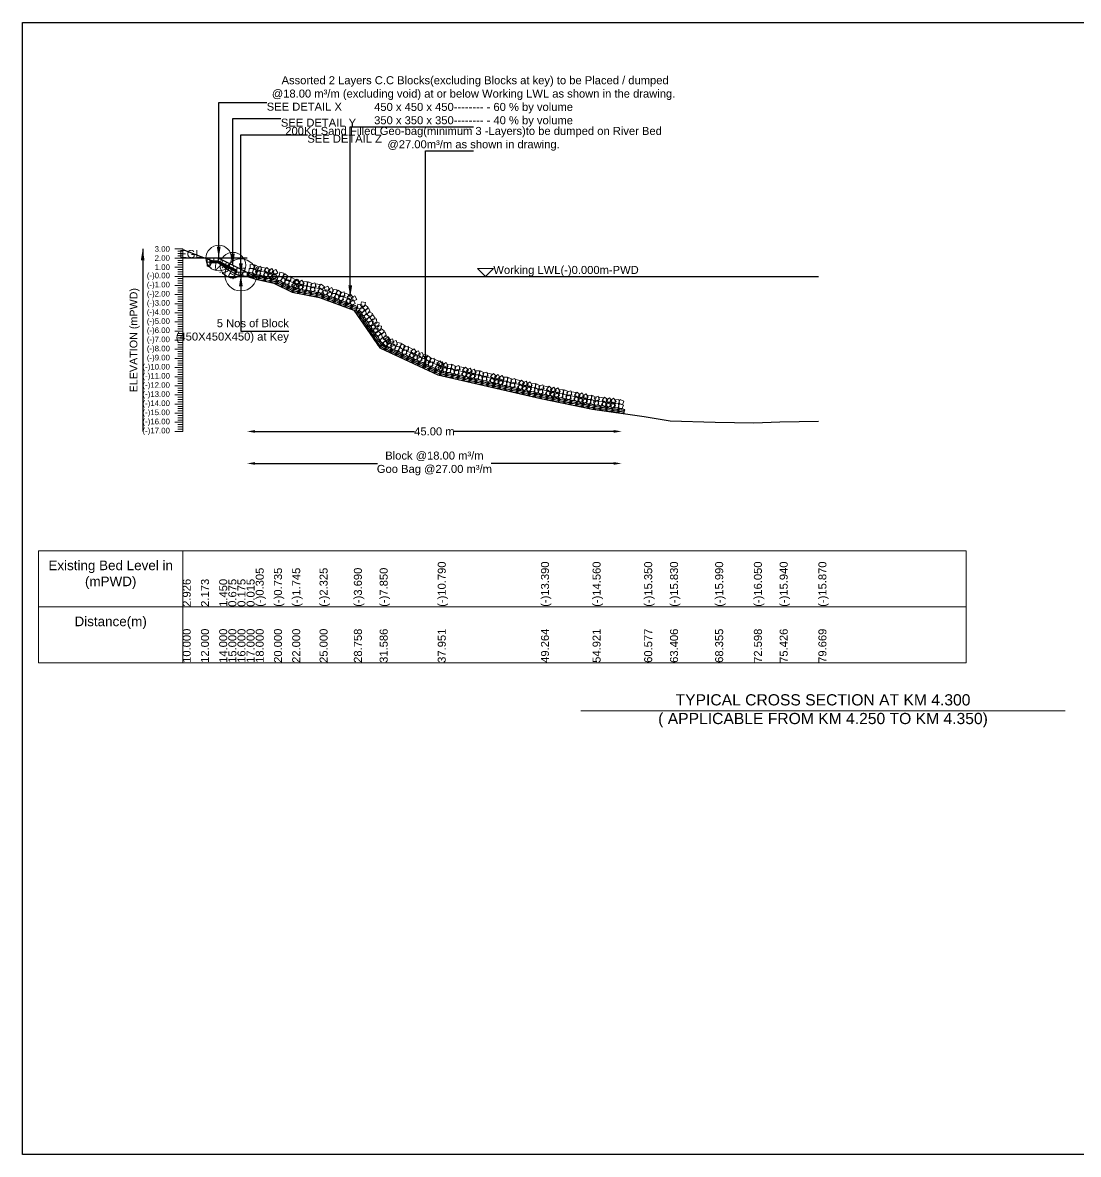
# Model space of a CAD drawing. Header units: inches. Extents: x 89000 to 1304432, y -10828 to 220529.
# Drawn here: x 836460 to 843055, y 172130 to 179201 of the extents above; entities that cross this region are included whole.
import ezdxf

# ---------------------------------------------------------------- set-up
doc = ezdxf.new("R2010")
doc.units = ezdxf.units.IN
doc.header["$LTSCALE"] = 7
doc.header["$MEASUREMENT"] = 0
for name, color, linetype, lineweight in [('Cross section Data Border', 7, 'Continuous', 9), ('Cross Section Labels', 7, 'Continuous', 9), ('Existing_Bed_Level for Xsection', 7, 'Continuous', 25), ('Long Section Labels', 7, 'Continuous', 9)]:
    doc.layers.add(name, color=color, linetype=linetype, lineweight=lineweight)
doc.styles.get("Standard").update_dxf_attribs({"font": 'arial.ttf'})
doc.dimstyles.new('Appron Lebeling Style', dxfattribs={"dimtxt": 50, "dimasz": 50, "dimexe": 0.18, "dimexo": 0.0625, "dimgap": 0.09, "dimtad": 0, "dimtih": 1, "dimtoh": 1, "dimdec": 4, "dimzin": 0, "dimdsep": 46, "dimtxsty": 'Standard', "dimcen": 0.09, "dimse1": 1, "dimse2": 1, "dimadec": 0, "dimazin": 0, "dimtfac": 1, "dimtdec": 4, "dimtofl": 0, "dimtmove": 0, "dimatfit": 3, "dimfxl": 1, "dimtolj": 1, "dimtzin": 0, "dimarcsym": 0})
doc.dimstyles.get("Standard").update_dxf_attribs({"dimtxt": 0.18, "dimasz": 0.18, "dimexe": 0.18, "dimexo": 0.0625, "dimgap": 0.09, "dimtad": 0, "dimtih": 1, "dimtoh": 1, "dimdec": 4, "dimzin": 0, "dimdsep": 46, "dimtxsty": 'Standard', "dimcen": 0.09, "dimadec": 0, "dimazin": 0, "dimtfac": 1, "dimtdec": 4, "dimtofl": 0, "dimtmove": 0, "dimatfit": 3, "dimfxl": 1, "dimtolj": 1, "dimtzin": 0, "dimarcsym": 0})

# ---------------------------------------------------------------- blocks, each defined once
blk = doc.blocks.new('*D84')
at = {"layer": 'Cross Section Labels', "color": 0, "lineweight": -2, "transparency": 16777216}
for p, q in [((837911.3, 176646.5), (838908.4, 176646.5)), ((840152.7, 176646.5), (839155.6, 176646.5))]:
    blk.add_line(p, q, dxfattribs=at)
at = {"layer": 'Cross Section Labels', "color": 0, "transparency": 16777216}
for points in [[(837911.3, 176654.8), (837911.3, 176638.1), (837861.3, 176646.5)], [(840152.7, 176654.8), (840152.7, 176638.1), (840202.7, 176646.5)]]:
    blk.add_solid(points, dxfattribs=at)
at = {"layer": 'Defpoints', "color": 0, "transparency": 16777216}
for p in [(837861.3, 177615.5), (840202.7, 176760.1), (840202.7, 176646.5)]:
    blk.add_point(p, dxfattribs=at)
at = {"layer": 'Cross Section Labels', "color": 0, "transparency": 16777216, "insert": (839032, 176646.5), "char_height": 50, "attachment_point": 5}
blk.add_mtext('\\A1;45.00 m', dxfattribs=at)
blk = doc.blocks.new('*D85')
at = {"layer": 'Cross Section Labels', "color": 0, "lineweight": -2, "transparency": 16777216}
for p, q in [((837911.3, 176446.5), (838676.4, 176446.5)), ((840152.7, 176446.5), (839387.6, 176446.5))]:
    blk.add_line(p, q, dxfattribs=at)
at = {"layer": 'Cross Section Labels', "color": 0, "transparency": 16777216}
for points in [[(837911.3, 176454.8), (837911.3, 176438.1), (837861.3, 176446.5)], [(840152.7, 176454.8), (840152.7, 176438.1), (840202.7, 176446.5)]]:
    blk.add_solid(points, dxfattribs=at)
at = {"layer": 'Defpoints', "color": 0, "transparency": 16777216}
for p in [(837861.3, 177615.5), (840202.7, 176760.1), (840202.7, 176446.5)]:
    blk.add_point(p, dxfattribs=at)
at = {"layer": 'Cross Section Labels', "color": 0, "transparency": 16777216, "insert": (839032, 176446.5), "char_height": 50, "attachment_point": 5}
blk.add_mtext('\\A1;Block @18.00 m³/m ^JGoo Bag @27.00 m³/m ', dxfattribs=at)

msp = doc.modelspace()

# ---------------------------------------------------------------- linework, layer by layer
msp.add_lwpolyline([(836459.68143, 179200.63194), (846459.68143, 179200.63194), (846459.68143, 172129.63194), (836459.68143, 172129.63194)], close=True)
at = {"layer": 'Cross section Data Border'}
msp.add_lwpolyline([(836559.68143, 175900.63194), (842354.30711, 175900.63194), (842354.30711, 175200.63194), (836559.68143, 175200.63194)], close=True, dxfattribs=at)
for points in [[(837459.68143, 175900.63194), (837459.68143, 175200.63194)], [(836559.68143, 175550.63194), (842354.30711, 175550.63194)]]:
    msp.add_lwpolyline(points, dxfattribs=at)
at = {"layer": 'Cross Section Labels'}
msp.add_lwpolyline([(839350.34225, 177615.48194), (839400.34225, 177665.48194), (839300.34225, 177665.48194)], close=True, dxfattribs=at)
msp.add_lwpolyline([(839947.68143, 174900.63194), (841459.68143, 174900.63194), (842971.68143, 174900.63194)], dxfattribs=at)
for centre, radius in [((837684.64225, 177729.48194), 80), ((837772.99225, 177685.30694), 80), ((837822.86725, 177624.03194), 100)]:
    msp.add_circle(centre, radius, dxfattribs=at)
at = {"layer": 'Existing_Bed_Level for Xsection'}
for points in [[(837459.68143, 177782.26394), (837573.6723, 177739.34294), (837687.66317, 177698.13194), (837744.67877, 177653.95694), (837801.69437, 177625.45694), (837858.66964, 177616.33694), (837915.68524, 177598.09694), (838029.67611, 177573.58694), (838143.66698, 177516.01694), (838314.67345, 177482.95694), (838528.89622, 177405.15194), (838690.1074, 177168.03194), (839052.87172, 177000.45194), (839697.72745, 176852.25194), (840020.15927, 176785.56194), (840342.59276, 176740.53194), (840503.80998, 176713.17194), (840785.92177, 176704.05194), (841027.74978, 176700.63194), (841188.9686, 176706.90194), (841430.79704, 176710.89194)], [(837861.34225, 177729.48194), (837459.68143, 177729.48194)], [(837912.64225, 177615.48194), (837688.25284, 177727.67664), (837684.64225, 177729.48194), (837680.60548, 177729.48194), (837629.30548, 177729.48194)], [(837629.30548, 177712.38194), (837680.60548, 177712.38194), (837797.21725, 177654.07606)], [(837629.30548, 177706.68194), (837679.2599, 177706.68194), (837797.21725, 177647.70326)], [(837629.30548, 177700.98194), (837677.91431, 177700.98194), (837797.21725, 177641.33047)], [(837459.68143, 177615.48194), (841430.79704, 177615.48194)]]:
    msp.add_lwpolyline(points, dxfattribs=at)
at = {"layer": 'Long Section Labels'}
for points in [[(837459.68143, 177786.48194), (837409.68143, 177786.48194)], [(837459.68143, 177772.23194), (837429.68143, 177772.23194)], [(837459.68143, 176646.48194), (837459.68143, 176703.48194), (837459.68143, 176760.48194), (837459.68143, 176817.48194), (837459.68143, 176874.48194), (837459.68143, 176931.48194), (837459.68143, 176988.48194), (837459.68143, 177045.48194), (837459.68143, 177102.48194), (837459.68143, 177159.48194), (837459.68143, 177216.48194), (837459.68143, 177273.48194), (837459.68143, 177330.48194), (837459.68143, 177387.48194), (837459.68143, 177444.48194), (837459.68143, 177501.48194), (837459.68143, 177558.48194), (837459.68143, 177615.48194), (837459.68143, 177672.48194), (837459.68143, 177729.48194), (837459.68143, 177786.48194)], [(837459.68143, 177729.48194), (837409.68143, 177729.48194)], [(837459.68143, 177757.98194), (837429.68143, 177757.98194)], [(837459.68143, 177743.73194), (837429.68143, 177743.73194)], [(837459.68143, 177715.23194), (837429.68143, 177715.23194)], [(837459.68143, 177700.98194), (837429.68143, 177700.98194)], [(837459.68143, 177672.48194), (837409.68143, 177672.48194)], [(837459.68143, 177686.73194), (837429.68143, 177686.73194)], [(837459.68143, 177658.23194), (837429.68143, 177658.23194)], [(837459.68143, 177643.98194), (837429.68143, 177643.98194)], [(837459.68143, 177629.73194), (837429.68143, 177629.73194)], [(837459.68143, 177615.48194), (837409.68143, 177615.48194)], [(837459.68143, 177558.48194), (837409.68143, 177558.48194)], [(837459.68143, 177601.23194), (837429.68143, 177601.23194)], [(837459.68143, 177586.98194), (837429.68143, 177586.98194)], [(837459.68143, 177572.73194), (837429.68143, 177572.73194)], [(837459.68143, 177501.48194), (837409.68143, 177501.48194)], [(837459.68143, 177544.23194), (837429.68143, 177544.23194)], [(837459.68143, 177529.98194), (837429.68143, 177529.98194)], [(837459.68143, 177515.73194), (837429.68143, 177515.73194)], [(837459.68143, 177487.23194), (837429.68143, 177487.23194)], [(837459.68143, 177444.48194), (837409.68143, 177444.48194)], [(837459.68143, 177472.98194), (837429.68143, 177472.98194)], [(837459.68143, 177458.73194), (837429.68143, 177458.73194)], [(837459.68143, 177430.23194), (837429.68143, 177430.23194)], [(837459.68143, 177415.98194), (837429.68143, 177415.98194)], [(837459.68143, 177387.48194), (837409.68143, 177387.48194)], [(837459.68143, 177401.73194), (837429.68143, 177401.73194)], [(837459.68143, 177373.23194), (837429.68143, 177373.23194)], [(837459.68143, 177358.98194), (837429.68143, 177358.98194)], [(837459.68143, 177344.73194), (837429.68143, 177344.73194)], [(837459.68143, 177330.48194), (837409.68143, 177330.48194)], [(837459.68143, 177273.48194), (837409.68143, 177273.48194)], [(837459.68143, 177316.23194), (837429.68143, 177316.23194)], [(837459.68143, 177301.98194), (837429.68143, 177301.98194)], [(837459.68143, 177287.73194), (837429.68143, 177287.73194)], [(837459.68143, 177216.48194), (837409.68143, 177216.48194)], [(837459.68143, 177259.23194), (837429.68143, 177259.23194)], [(837459.68143, 177244.98194), (837429.68143, 177244.98194)], [(837459.68143, 177230.73194), (837429.68143, 177230.73194)], [(837459.68143, 177202.23194), (837429.68143, 177202.23194)], [(837459.68143, 177159.48194), (837409.68143, 177159.48194)], [(837459.68143, 177187.98194), (837429.68143, 177187.98194)], [(837459.68143, 177173.73194), (837429.68143, 177173.73194)], [(837459.68143, 177145.23194), (837429.68143, 177145.23194)], [(837459.68143, 177130.98194), (837429.68143, 177130.98194)], [(837459.68143, 177102.48194), (837409.68143, 177102.48194)], [(837459.68143, 177116.73194), (837429.68143, 177116.73194)], [(837459.68143, 177088.23194), (837429.68143, 177088.23194)], [(837459.68143, 177073.98194), (837429.68143, 177073.98194)], [(837459.68143, 177059.73194), (837429.68143, 177059.73194)], [(837459.68143, 177045.48194), (837409.68143, 177045.48194)], [(837459.68143, 176988.48194), (837409.68143, 176988.48194)], [(837459.68143, 177031.23194), (837429.68143, 177031.23194)], [(837459.68143, 177016.98194), (837429.68143, 177016.98194)], [(837459.68143, 177002.73194), (837429.68143, 177002.73194)], [(837459.68143, 176931.48194), (837409.68143, 176931.48194)], [(837459.68143, 176974.23194), (837429.68143, 176974.23194)], [(837459.68143, 176959.98194), (837429.68143, 176959.98194)], [(837459.68143, 176945.73194), (837429.68143, 176945.73194)], [(837459.68143, 176917.23194), (837429.68143, 176917.23194)], [(837459.68143, 176874.48194), (837409.68143, 176874.48194)], [(837459.68143, 176902.98194), (837429.68143, 176902.98194)], [(837459.68143, 176888.73194), (837429.68143, 176888.73194)], [(837459.68143, 176860.23194), (837429.68143, 176860.23194)], [(837459.68143, 176845.98194), (837429.68143, 176845.98194)], [(837459.68143, 176817.48194), (837409.68143, 176817.48194)], [(837459.68143, 176831.73194), (837429.68143, 176831.73194)], [(837459.68143, 176803.23194), (837429.68143, 176803.23194)], [(837459.68143, 176788.98194), (837429.68143, 176788.98194)], [(837459.68143, 176760.48194), (837409.68143, 176760.48194)], [(837459.68143, 176774.73194), (837429.68143, 176774.73194)], [(837459.68143, 176746.23194), (837429.68143, 176746.23194)], [(837459.68143, 176731.98194), (837429.68143, 176731.98194)], [(837459.68143, 176717.73194), (837429.68143, 176717.73194)], [(837459.68143, 176703.48194), (837409.68143, 176703.48194)], [(837459.68143, 176646.48194), (837409.68143, 176646.48194)], [(837459.68143, 176689.23194), (837429.68143, 176689.23194)], [(837459.68143, 176674.98194), (837429.68143, 176674.98194)], [(837459.68143, 176660.73194), (837429.68143, 176660.73194)]]:
    msp.add_lwpolyline(points, dxfattribs=at)
for points in [[(837629.30548, 177729.48194), (837612.20548, 177729.48194), (837612.20548, 177703.83194), (837629.30548, 177703.83194)], [(837629.30548, 177703.83194), (837612.20548, 177703.83194), (837612.20548, 177678.18194), (837629.30548, 177678.18194)], [(837654.95548, 177729.48194), (837629.30548, 177729.48194), (837629.30548, 177712.38194), (837654.95548, 177712.38194)], [(837680.60548, 177729.48194), (837654.95548, 177729.48194), (837654.95548, 177712.38194), (837680.60548, 177712.38194)], [(837711.19489, 177716.20561), (837688.25284, 177727.67664), (837680.60548, 177712.38194), (837703.54754, 177700.91091)], [(837734.13695, 177704.73459), (837711.19489, 177716.20561), (837703.54754, 177700.91091), (837726.4896, 177689.43988)], [(837757.07901, 177693.26356), (837734.13695, 177704.73459), (837726.4896, 177689.43988), (837749.43166, 177677.96885)], [(837780.02107, 177681.79253), (837757.07901, 177693.26356), (837749.43166, 177677.96885), (837772.37371, 177666.49782)], [(837802.96312, 177670.3215), (837780.02107, 177681.79253), (837772.37371, 177666.49782), (837795.31577, 177655.02679)], [(837810.04225, 177641.13194), (837784.39225, 177641.13194), (837784.39225, 177615.48194), (837810.04225, 177615.48194)], [(837822.86725, 177666.78194), (837797.21725, 177666.78194), (837797.21725, 177641.13194), (837822.86725, 177641.13194)], [(837835.69225, 177641.13194), (837810.04225, 177641.13194), (837810.04225, 177615.48194), (837835.69225, 177615.48194)], [(837848.51725, 177666.78194), (837822.86725, 177666.78194), (837822.86725, 177641.13194), (837848.51725, 177641.13194)], [(837861.34225, 177641.13194), (837835.69225, 177641.13194), (837835.69225, 177615.48194), (837861.34225, 177615.48194)], [(837899.74381, 177663.6769), (837874.12289, 177664.89798), (837872.90181, 177639.27706), (837898.52272, 177638.05598)], [(837907.55936, 177688.1072), (837881.93844, 177689.32828), (837880.71736, 177663.70736), (837906.33828, 177662.48628)], [(837928.47754, 177647.50925), (837906.90528, 177661.38586), (837893.02867, 177639.8136), (837914.60093, 177625.93699)], [(837936.29309, 177671.93955), (837914.72083, 177685.81616), (837900.84423, 177664.2439), (837922.41649, 177650.36729)], [(837939.68487, 177653.70592), (837915.26698, 177645.85167), (837923.12122, 177621.43378), (837947.53912, 177629.28802)], [(837945.07683, 177678.78278), (837920.65894, 177670.92854), (837928.51318, 177646.51065), (837952.93107, 177654.36489)], [(837971.71433, 177642.02035), (837946.63746, 177647.4123), (837941.2455, 177622.33544), (837966.32237, 177616.94348)], [(837977.10629, 177667.09721), (837952.02942, 177672.48917), (837946.63746, 177647.4123), (837971.71433, 177642.02035)], [(837999.67085, 177627.70339), (837980.63933, 177644.9), (837963.44271, 177625.86848), (837982.47424, 177608.67186)], [(838005.06281, 177652.78026), (837986.03129, 177669.97687), (837968.83467, 177650.94534), (837987.8662, 177633.74873)], [(838010.4534, 177639.12448), (837988.90315, 177625.21372), (838002.8139, 177603.66347), (838024.36416, 177617.57422)], [(838015.84536, 177664.20135), (837994.29511, 177650.29059), (838008.20586, 177628.74034), (838029.75611, 177642.65109)], [(838049.44406, 177612.19639), (838035.51615, 177633.73556), (838013.97698, 177619.80765), (838027.90489, 177598.26848)], [(838054.83602, 177637.27325), (838040.90811, 177658.81242), (838019.36894, 177644.88451), (838033.29685, 177623.34534)], [(838092.01223, 177635.37409), (838066.90283, 177640.61246), (838061.66446, 177615.50306), (838086.77386, 177610.26469)], [(838117.84319, 177614.88552), (838098.72385, 177631.98445), (838081.62492, 177612.86512), (838100.74425, 177595.76618)], [(838080.44897, 177612.47838), (838055.33957, 177617.71675), (838050.1012, 177592.60735), (838075.2106, 177587.36898)], [(838106.27993, 177591.98981), (838087.16059, 177609.08874), (838070.06166, 177589.96941), (838089.18099, 177572.87047)], [(838123.16265, 177592.93095), (838097.5519, 177591.5125), (838098.97035, 177565.90175), (838124.5811, 177567.3202)], [(838134.72591, 177615.82666), (838109.11516, 177614.40821), (838110.53361, 177588.79746), (838136.14436, 177590.21591)], [(838151.1917, 177573.51931), (838128.29599, 177585.08257), (838116.73273, 177562.18686), (838139.62844, 177550.6236)], [(838162.75496, 177596.41502), (838139.85925, 177607.97828), (838128.29599, 177585.08257), (838151.1917, 177573.51931)], [(838174.61442, 177552.59281), (838160.55494, 177574.04633), (838139.10142, 177559.98685), (838153.1609, 177538.53333)], [(838186.17768, 177575.48852), (838172.1182, 177596.94204), (838150.66468, 177582.88256), (838164.72416, 177561.42904)], [(838173.98769, 177571.299), (838152.73174, 177556.94257), (838167.08818, 177535.68662), (838188.34413, 177550.04306)], [(838178.85635, 177596.4827), (838157.60041, 177582.12627), (838171.95684, 177560.87032), (838193.21279, 177575.22675)], [(838213.53056, 177545.18857), (838199.15721, 177566.43308), (838177.9127, 177552.05972), (838192.28606, 177530.81522)], [(838218.39923, 177570.37227), (838204.02587, 177591.61678), (838182.78136, 177577.24342), (838197.15472, 177555.99891)], [(838232.7878, 177557.45834), (838207.20248, 177555.63795), (838209.02286, 177530.05263), (838234.60818, 177531.87302)], [(838237.65646, 177582.64204), (838212.07114, 177580.82165), (838213.89152, 177555.23633), (838239.47685, 177557.05671)], [(838263.23335, 177544.80573), (838240.17012, 177556.03114), (838228.9447, 177532.96791), (838252.00793, 177521.7425)], [(838268.10201, 177569.98942), (838245.03878, 177581.21484), (838233.81337, 177558.15161), (838256.8766, 177546.9262)], [(838284.08545, 177575.50686), (838259.83638, 177567.14591), (838268.19733, 177542.89685), (838292.44639, 177551.25779)], [(838316.35127, 177564.49071), (838291.16757, 177569.35937), (838286.2989, 177544.17567), (838311.4826, 177539.30701)], [(838344.59982, 177550.75894), (838325.21437, 177567.55557), (838308.41774, 177548.17012), (838327.80319, 177531.37349)], [(838367.09596, 177555.07579), (838343.85226, 177544.22901), (838354.69904, 177520.9853), (838377.94275, 177531.83209)], [(838279.21678, 177550.32316), (838254.96772, 177541.96222), (838263.32866, 177517.71315), (838287.57773, 177526.0741)], [(838311.4826, 177539.30701), (838286.2989, 177544.17567), (838281.43024, 177518.99198), (838306.61394, 177514.12331)], [(838339.73116, 177525.57524), (838320.34571, 177542.37187), (838303.54908, 177522.98642), (838322.93453, 177506.18979)], [(838358.33961, 177530.96669), (838335.09591, 177520.1199), (838345.9427, 177496.8762), (838369.1864, 177507.72299)], [(838393.30043, 177498.98021), (838382.43514, 177522.21527), (838359.20008, 177511.34998), (838370.06537, 177488.11492)], [(838402.05678, 177523.08932), (838391.19149, 177546.32438), (838367.95643, 177535.45909), (838378.82172, 177512.22403)], [(838414.24302, 177508.07945), (838388.68866, 177510.29241), (838386.4757, 177484.73805), (838412.03006, 177482.52509)], [(838422.99937, 177532.18856), (838397.44501, 177534.40152), (838395.23205, 177508.84716), (838420.78641, 177506.6342)], [(838442.32869, 177490.81053), (838421.31034, 177505.51263), (838406.60825, 177484.49428), (838427.62659, 177469.79219)], [(838451.08503, 177514.91964), (838430.06669, 177529.62173), (838415.36459, 177508.60338), (838436.38294, 177493.90129)], [(838458.97944, 177493.75414), (838433.71949, 177489.29793), (838438.1757, 177464.03798), (838463.43565, 177468.49419)], [(838467.73578, 177517.86324), (838442.47584, 177513.40703), (838446.93205, 177488.14709), (838472.19199, 177492.6033)], [(838489.1194, 177477.81609), (838465.0103, 177486.57244), (838456.25395, 177462.46333), (838480.36305, 177453.70699)], [(838497.87575, 177501.9252), (838473.76664, 177510.68154), (838465.0103, 177486.57244), (838489.1194, 177477.81609)], [(838523.62241, 177483.93487), (838507.10973, 177503.56275), (838487.48184, 177487.05007), (838503.99452, 177467.42219)], [(838535.85969, 177493.78137), (838512.61598, 177482.93458), (838523.46277, 177459.69088), (838546.70647, 177470.53766)], [(838514.86606, 177459.82576), (838498.35338, 177479.45365), (838478.7255, 177462.94097), (838495.23818, 177443.31308)], [(838527.10334, 177469.67226), (838503.85964, 177458.82548), (838514.70642, 177435.58178), (838537.95013, 177446.42856)], [(838574.83193, 177412.1143), (838579.62353, 177437.31278), (838554.42506, 177442.10438), (838549.63346, 177416.90591)], [(838597.13795, 177407.23275), (838577.71455, 177423.98548), (838560.96182, 177404.56207), (838580.38523, 177387.80935)], [(838596.04386, 177426.53569), (838600.83546, 177451.73417), (838575.63699, 177456.52577), (838570.84539, 177431.3273)], [(838618.34988, 177421.65414), (838598.92648, 177438.40687), (838582.17375, 177418.98346), (838601.59716, 177402.23074)], [(838631.01244, 177391.21273), (838622.57735, 177415.4361), (838598.35398, 177407.00102), (838606.78906, 177382.77764)], [(838609.80051, 177376.79134), (838601.36542, 177401.01471), (838577.14205, 177392.57963), (838585.57713, 177368.35625)], [(838625.02356, 177369.43124), (838601.93499, 177380.60444), (838590.76178, 177357.51587), (838613.85035, 177346.34267)], [(838640.13072, 177338.86635), (838625.70933, 177360.07828), (838604.4974, 177345.65689), (838618.91879, 177324.44496)], [(838646.23549, 177383.85263), (838623.14692, 177395.02583), (838611.97371, 177371.93726), (838635.06228, 177360.76406)], [(838661.34265, 177353.28774), (838646.92126, 177374.49967), (838625.70933, 177360.07828), (838640.13072, 177338.86635)], [(838671.68652, 177323.63059), (838669.78788, 177349.21022), (838644.20824, 177347.31158), (838646.10689, 177321.73194)], [(838650.47459, 177309.2092), (838648.57595, 177334.78883), (838622.99631, 177332.89019), (838624.89496, 177307.31055)], [(838666.16, 177310.02925), (838640.96535, 177314.84092), (838636.15368, 177289.64627), (838661.34833, 177284.8346)], [(838675.78167, 177263.63079), (838680.57327, 177288.82927), (838655.3748, 177293.62087), (838650.5832, 177268.4224)], [(838687.37193, 177324.45064), (838662.17728, 177329.26231), (838657.36561, 177304.06766), (838682.56026, 177299.25599)], [(838698.08769, 177258.74924), (838678.66428, 177275.50197), (838661.91156, 177256.07856), (838681.33497, 177239.32584)], [(838696.9936, 177278.05218), (838701.7852, 177303.25066), (838676.58673, 177308.04226), (838671.79513, 177282.84379)], [(838719.29962, 177273.17063), (838699.87621, 177289.92336), (838683.12349, 177270.49995), (838702.5469, 177253.74723)], [(838710.75025, 177228.30783), (838702.31516, 177252.5312), (838678.09179, 177244.09612), (838686.52687, 177219.87274)], [(838725.97329, 177220.94773), (838702.88472, 177232.12093), (838691.71152, 177209.03236), (838714.80009, 177197.85916)], [(838731.96218, 177242.72922), (838723.52709, 177266.95259), (838699.30372, 177258.51751), (838707.7388, 177234.29413)], [(838741.08046, 177190.38284), (838726.65907, 177211.59477), (838705.44714, 177197.17338), (838719.86853, 177175.96145)], [(838746.43164, 177193.34451), (838731.63167, 177214.29406), (838710.68213, 177199.49409), (838725.4821, 177178.54454)], [(838747.18522, 177235.36912), (838724.09665, 177246.54232), (838712.92345, 177223.45375), (838736.01202, 177212.28055)], [(838757.18844, 177216.63), (838742.38847, 177237.57954), (838721.43893, 177222.77957), (838736.2389, 177201.83003)], [(838762.29239, 177204.80423), (838747.871, 177226.01616), (838726.65907, 177211.59477), (838741.08046, 177190.38284)], [(838759.45513, 177202.1248), (838735.38008, 177193.27526), (838744.22961, 177169.20021), (838768.30467, 177178.04975)], [(838770.21193, 177225.41029), (838746.13687, 177216.56075), (838754.98641, 177192.4857), (838779.06146, 177201.33523)], [(838802.35301, 177190.59155), (838793.4843, 177214.65955), (838769.4163, 177205.79084), (838778.28501, 177181.72284)], [(838823.98787, 177197.89366), (838798.71088, 177202.25213), (838794.35241, 177176.97514), (838819.6294, 177172.61667)], [(838791.59621, 177167.30606), (838782.7275, 177191.37406), (838758.65951, 177182.50536), (838767.52821, 177158.43736)], [(838813.23107, 177174.60817), (838787.95408, 177178.96664), (838783.59561, 177153.68965), (838808.8726, 177149.33118)], [(838839.76165, 177155.03399), (838820.05696, 177171.45494), (838803.63601, 177151.75024), (838823.3407, 177135.3293)], [(838850.51845, 177178.31948), (838830.81375, 177194.74042), (838814.3928, 177175.03573), (838834.0975, 177158.61478)], [(838856.60123, 177156.56402), (838831.05562, 177154.25223), (838833.36741, 177128.70662), (838858.91301, 177131.01841)], [(838867.35802, 177179.84951), (838841.81241, 177177.53772), (838844.1242, 177151.99211), (838869.66981, 177154.3039)], [(838885.29094, 177138.14287), (838862.00546, 177148.89967), (838851.24866, 177125.61418), (838874.53415, 177114.85738)], [(838896.04774, 177161.42836), (838872.76225, 177172.18515), (838862.00546, 177148.89967), (838885.29094, 177138.14287)], [(838909.43004, 177118.04694), (838894.63007, 177138.99649), (838873.68053, 177124.19652), (838888.4805, 177103.24697)], [(838920.18684, 177141.33243), (838905.38687, 177162.28197), (838884.43733, 177147.482), (838899.2373, 177126.53246)], [(838933.21033, 177150.11271), (838909.13527, 177141.26318), (838917.98481, 177117.18812), (838942.05986, 177126.03766)], [(838965.35141, 177115.29398), (838956.4827, 177139.36198), (838932.4147, 177130.49327), (838941.28341, 177106.42527)], [(838922.45353, 177126.82723), (838898.37848, 177117.97769), (838907.22801, 177093.90264), (838931.30307, 177102.75218)], [(838954.59461, 177092.00849), (838945.7259, 177116.07649), (838921.65791, 177107.20779), (838930.52661, 177083.13979)], [(838976.22947, 177099.3106), (838950.95248, 177103.66907), (838946.59401, 177078.39208), (838971.871, 177074.03361)], [(838986.98627, 177122.59609), (838961.70928, 177126.95456), (838957.35081, 177101.67757), (838982.6278, 177097.3191)], [(839002.76005, 177079.73642), (838983.05536, 177096.15737), (838966.63441, 177076.45267), (838986.3391, 177060.03173)], [(839013.51685, 177103.02191), (838993.81215, 177119.44285), (838977.3912, 177099.73816), (838997.0959, 177083.31721)], [(839019.59963, 177081.26645), (838994.05402, 177078.95466), (838996.36581, 177053.40905), (839021.91141, 177055.72084)], [(839030.35642, 177104.55194), (839004.81081, 177102.24015), (839007.1226, 177076.69454), (839032.66821, 177079.00633)], [(839048.28934, 177062.8453), (839025.00386, 177073.6021), (839014.24706, 177050.31661), (839037.53255, 177039.55981)], [(839059.04614, 177086.13079), (839035.76065, 177096.88758), (839025.00386, 177073.6021), (839048.28934, 177062.8453)], [(839072.42844, 177042.74937), (839057.62847, 177063.69892), (839036.67893, 177048.89895), (839051.4789, 177027.9494)], [(839083.18524, 177066.03486), (839068.38527, 177086.9844), (839047.43573, 177072.18443), (839062.2357, 177051.23489)], [(839080.01208, 177082.13047), (839058.26779, 177068.52503), (839071.87323, 177046.78073), (839093.61752, 177060.38618)], [(839118.61909, 177054.65517), (839104.99634, 177076.38862), (839083.26288, 177062.76587), (839096.88563, 177041.03241)], [(839138.29303, 177066.245), (839112.65974, 177065.31914), (839113.5856, 177039.68586), (839139.21889, 177040.61172)], [(839168.27819, 177052.53697), (839145.62101, 177064.56089), (839133.59709, 177041.90371), (839156.25428, 177029.87979)], [(839074.267, 177057.13214), (839052.5227, 177043.5267), (839066.12814, 177021.78241), (839087.87244, 177035.38785)], [(839112.874, 177029.65684), (839099.25125, 177051.39029), (839077.51779, 177037.76754), (839091.14055, 177016.03408)], [(839132.54794, 177041.24667), (839106.91466, 177040.32081), (839107.84051, 177014.68753), (839133.4738, 177015.61339)], [(839162.53311, 177027.53865), (839139.87592, 177039.56256), (839127.85201, 177016.90538), (839150.50919, 177004.88146)], [(839178.69946, 177032.49459), (839154.17322, 177024.9855), (839161.68231, 177000.45926), (839186.20855, 177007.96835)], [(839184.44454, 177057.49292), (839159.91831, 177049.98383), (839167.4274, 177025.45759), (839191.95363, 177032.96668)], [(839210.56092, 177020.35846), (839185.56259, 177026.10355), (839179.81751, 177001.10522), (839204.81584, 176995.36013)], [(839216.30601, 177045.35679), (839191.30768, 177051.10188), (839185.56259, 177026.10355), (839210.56092, 177020.35846)], [(839238.31275, 177005.64865), (839219.52565, 177023.11196), (839202.06234, 177004.32485), (839220.84944, 176986.86154)], [(839244.05784, 177030.64698), (839225.27073, 177048.11029), (839207.80742, 177029.32318), (839226.59453, 177011.85987)], [(839249.2553, 177016.91653), (839227.511, 177003.31109), (839241.11645, 176981.56679), (839262.86074, 176995.17224)], [(839255.00039, 177041.91486), (839233.25609, 177028.30942), (839246.86153, 177006.56512), (839268.60583, 177020.17057)], [(839287.86231, 176989.44122), (839274.23955, 177011.17468), (839252.5061, 176997.55193), (839266.12885, 176975.81847)], [(839293.60739, 177014.43955), (839279.98464, 177036.17301), (839258.25119, 177022.55026), (839271.87394, 177000.8168)], [(839307.53625, 177001.03106), (839281.90296, 177000.1052), (839282.82882, 176974.47192), (839308.4621, 176975.39778)], [(839313.28133, 177026.02939), (839287.64805, 177025.10353), (839288.57391, 176999.47025), (839314.20719, 177000.39611)], [(839337.52141, 176987.32303), (839314.86423, 176999.34695), (839302.84031, 176976.68977), (839325.49749, 176964.66585)], [(839343.2665, 177012.32136), (839320.60932, 177024.34528), (839308.5854, 177001.6881), (839331.24258, 176989.66418)], [(839353.68776, 176992.27898), (839329.16153, 176984.76989), (839336.67062, 176960.24365), (839361.19685, 176967.75274)], [(839359.43285, 177017.2773), (839334.90662, 177009.76822), (839342.41571, 176985.24198), (839366.94194, 176992.75107)], [(839391.29432, 177005.14118), (839366.29599, 177010.88627), (839360.5509, 176985.88794), (839385.54923, 176980.14285)], [(839419.04614, 176990.43137), (839400.25904, 177007.89468), (839382.79573, 176989.10757), (839401.58283, 176971.64426)], [(839429.98869, 177001.69925), (839408.2444, 176988.09381), (839421.84984, 176966.34951), (839443.59414, 176979.95495)], [(839468.5957, 176974.22394), (839454.97295, 176995.9574), (839433.23949, 176982.33465), (839446.86224, 176960.60119)], [(839385.54923, 176980.14285), (839360.5509, 176985.88794), (839354.80581, 176960.88961), (839379.80414, 176955.14452)], [(839413.30106, 176965.43304), (839394.51395, 176982.89635), (839377.05064, 176964.10924), (839395.83775, 176946.64593)], [(839424.24361, 176976.70092), (839402.49931, 176963.09548), (839416.10475, 176941.35118), (839437.84905, 176954.95662)], [(839462.85061, 176949.22561), (839449.22786, 176970.95907), (839427.4944, 176957.33632), (839441.11716, 176935.60286)], [(839482.52455, 176960.81545), (839456.89127, 176959.88959), (839457.81712, 176934.25631), (839483.45041, 176935.18216)], [(839488.26964, 176985.81378), (839462.63635, 176984.88792), (839463.56221, 176959.25464), (839489.1955, 176960.18049)], [(839512.50972, 176947.10742), (839489.85254, 176959.13134), (839477.82862, 176936.47416), (839500.4858, 176924.45024)], [(839518.2548, 176972.10575), (839495.59762, 176984.12967), (839483.57371, 176961.47249), (839506.23089, 176949.44857)], [(839528.67607, 176952.06336), (839504.14984, 176944.55428), (839511.65893, 176920.02804), (839536.18516, 176927.53713)], [(839534.42116, 176977.06169), (839509.89492, 176969.55261), (839517.40401, 176945.02637), (839541.93025, 176952.53546)], [(839560.53753, 176939.92724), (839535.53921, 176945.67232), (839529.79412, 176920.674), (839554.79245, 176914.92891)], [(839566.28262, 176964.92557), (839541.28429, 176970.67065), (839535.53921, 176945.67232), (839560.53753, 176939.92724)], [(839588.28936, 176925.21743), (839569.50226, 176942.68074), (839552.03895, 176923.89363), (839570.82605, 176906.43032)], [(839594.03445, 176950.21576), (839575.24735, 176967.67907), (839557.78404, 176948.89196), (839576.57114, 176931.42865)], [(839599.23191, 176936.48531), (839577.48762, 176922.87987), (839591.09306, 176901.13557), (839612.83735, 176914.74101)], [(839604.977, 176961.48364), (839583.2327, 176947.8782), (839596.83814, 176926.1339), (839618.58244, 176939.73934)], [(839637.83892, 176909.01), (839624.21617, 176930.74346), (839602.48271, 176917.12071), (839616.10546, 176895.38725)], [(839643.58401, 176934.00833), (839629.96125, 176955.74179), (839608.2278, 176942.11904), (839621.85055, 176920.38558)], [(839657.51286, 176920.59984), (839631.87957, 176919.67398), (839632.80543, 176894.0407), (839658.43872, 176894.96655)], [(839663.25794, 176945.59817), (839637.62466, 176944.67231), (839638.55052, 176919.03903), (839664.1838, 176919.96488)], [(839687.49802, 176906.89181), (839664.84084, 176918.91573), (839652.81692, 176896.25855), (839675.47411, 176884.23463)], [(839693.24311, 176931.89014), (839670.58593, 176943.91406), (839658.56201, 176921.25688), (839681.21919, 176909.23296)], [(839709.40946, 176936.84608), (839684.88323, 176929.33699), (839692.39232, 176904.81076), (839716.91855, 176912.31985)], [(839739.671, 176925.6477), (839714.55266, 176930.84304), (839709.35732, 176905.7247), (839734.47566, 176900.52936)], [(839767.73883, 176911.5502), (839748.57316, 176928.59719), (839731.52617, 176909.43152), (839750.69184, 176892.38453)], [(839778.43157, 176923.05541), (839756.99095, 176908.97625), (839771.07011, 176887.53564), (839792.51072, 176901.61479)], [(839817.63199, 176896.4336), (839803.53576, 176917.86299), (839782.10637, 176903.76677), (839796.20259, 176882.33738)], [(839703.66437, 176911.84775), (839679.13814, 176904.33866), (839686.64723, 176879.81243), (839711.17346, 176887.32152)], [(839734.47566, 176900.52936), (839709.35732, 176905.7247), (839704.16198, 176880.60636), (839729.28032, 176875.41102)], [(839762.54349, 176886.43186), (839743.37783, 176903.47885), (839726.33084, 176884.31318), (839745.4965, 176867.26619)], [(839773.23623, 176897.93707), (839751.79562, 176883.85791), (839765.87477, 176862.4173), (839787.31539, 176876.49645)], [(839812.43665, 176871.31526), (839798.34043, 176892.74466), (839776.91103, 176878.64843), (839791.00726, 176857.21904)], [(839831.85162, 176883.33388), (839806.24481, 176881.84595), (839807.73274, 176856.23914), (839833.33955, 176857.72707)], [(839837.04696, 176908.45222), (839811.44015, 176906.96429), (839812.92808, 176881.35748), (839838.53489, 176882.84541)], [(839862.13027, 176870.28691), (839839.21478, 176881.81092), (839827.69077, 176858.89543), (839850.60626, 176847.37142)], [(839867.32561, 176895.40525), (839844.41012, 176906.92926), (839832.88611, 176884.01377), (839855.8016, 176872.48976)], [(839878.18402, 176875.59629), (839853.82841, 176867.55099), (839861.8737, 176843.19538), (839886.22931, 176851.24068)], [(839883.37935, 176900.71463), (839859.02374, 176892.66933), (839867.06904, 176868.31372), (839891.42465, 176876.35902)], [(839910.30404, 176864.162), (839885.1857, 176869.35734), (839879.99036, 176844.239), (839905.1087, 176839.04366)], [(839915.49937, 176889.28034), (839890.38103, 176894.47567), (839885.1857, 176869.35734), (839910.30404, 176864.162)], [(839938.37186, 176850.0645), (839919.2062, 176867.11149), (839902.15921, 176847.94582), (839921.32487, 176830.89883)], [(839943.5672, 176875.18284), (839924.40154, 176892.22983), (839907.35455, 176873.06416), (839926.52021, 176856.01717)], [(839949.06461, 176861.56971), (839927.62399, 176847.49055), (839941.70315, 176826.04994), (839963.14376, 176840.12909)], [(839954.25994, 176886.68805), (839932.81933, 176872.60889), (839946.89848, 176851.16828), (839968.3391, 176865.24743)], [(839988.26503, 176834.9479), (839974.1688, 176856.3773), (839952.73941, 176842.28107), (839966.83563, 176820.85168)], [(839993.46036, 176860.06624), (839979.36414, 176881.49563), (839957.93474, 176867.39941), (839972.03097, 176845.97002)], [(840007.67999, 176846.96652), (839982.07319, 176845.47859), (839983.56112, 176819.87178), (840009.16792, 176821.35971)], [(840012.87533, 176872.08486), (839987.26852, 176870.59693), (839988.75646, 176844.99012), (840014.36326, 176846.47805)], [(840043.15398, 176859.03789), (840020.23849, 176870.5619), (840008.71448, 176847.64641), (840031.62997, 176836.1224)], [(840053.99166, 176866.72399), (840030.21198, 176857.10895), (840039.82702, 176833.32927), (840063.6067, 176842.94431)], [(840086.78842, 176857.40671), (840061.38495, 176860.95448), (840057.83719, 176835.55102), (840083.24065, 176832.00325)], [(840115.7151, 176845.16787), (840095.4795, 176860.92994), (840079.71743, 176840.69434), (840099.95303, 176824.93226)], [(840125.63553, 176857.3453), (840105.15777, 176841.89914), (840120.60393, 176821.42138), (840141.08169, 176836.86754)], [(840166.48715, 176833.33408), (840151.02468, 176853.79953), (840130.55923, 176838.33707), (840146.02169, 176817.87162)], [(840185.07781, 176846.5921), (840159.62236, 176843.43897), (840162.77549, 176817.98352), (840188.23094, 176821.13665)], [(840037.95865, 176833.91955), (840015.04316, 176845.44356), (840003.51914, 176822.52807), (840026.43463, 176811.00406)], [(840050.4439, 176841.32053), (840026.66421, 176831.70549), (840036.27925, 176807.9258), (840060.05894, 176817.54084)], [(840083.24065, 176832.00325), (840057.83719, 176835.55102), (840054.28943, 176810.14755), (840079.69289, 176806.59979)], [(840112.16734, 176819.76441), (840091.93173, 176835.52648), (840076.16966, 176815.29087), (840096.40527, 176799.5288)], [(840122.08776, 176831.94184), (840101.61, 176816.49568), (840117.05616, 176796.01792), (840137.53392, 176811.46408)], [(840162.93938, 176807.93062), (840147.47692, 176828.39607), (840127.01147, 176812.93361), (840142.47393, 176792.46815)], [(840181.53005, 176821.18864), (840156.07459, 176818.03551), (840159.22772, 176792.58005), (840184.68318, 176795.73318)], [(840212.59442, 176810.14214), (840188.97679, 176820.14865), (840178.97028, 176796.53103), (840202.5879, 176786.52451)], [(840216.14218, 176835.5456), (840192.52456, 176845.55211), (840182.51804, 176821.93449), (840206.13567, 176811.92798)]]:
    msp.add_lwpolyline(points, close=True, dxfattribs=at)
for centre, major_axis in [((837883.83863, 177623.54574), (18.06756, -5.78004)), ((837886.79117, 177632.77496), (18.06756, -5.78004)), ((837922.9263, 177621.21488), (18.06756, -5.78004)), ((837880.88608, 177614.31651), (18.06756, -5.78004)), ((837917.02121, 177602.75643), (18.06756, -5.78004)), ((837919.97375, 177611.98566), (18.06756, -5.78004)), ((837953.65118, 177594.88934), (18.54574, -3.98765)), ((837955.68814, 177604.36282), (18.54574, -3.98765)), ((837957.7251, 177613.83631), (18.54574, -3.98765)), ((837990.74265, 177586.91403), (18.54574, -3.98765)), ((837992.77962, 177596.38752), (18.54574, -3.98765)), ((837994.81658, 177605.861), (18.54574, -3.98765)), ((838027.83413, 177578.93873), (18.54574, -3.98765)), ((838029.87109, 177588.41221), (18.54574, -3.98765)), ((838031.90805, 177597.88569), (18.54574, -3.98765)), ((838063.11392, 177562.12733), (16.93265, -8.55167)), ((838067.48226, 177570.77682), (16.93265, -8.55167)), ((838071.8506, 177579.42631), (16.93265, -8.55167)), ((838096.97921, 177545.02399), (16.93265, -8.55167)), ((838101.34756, 177553.67348), (16.93265, -8.55167)), ((838105.7159, 177562.32297), (16.93265, -8.55167)), ((838139.5812, 177545.21962), (16.93265, -8.55167)), ((838130.84451, 177527.92064), (16.93265, -8.55167)), ((838135.21286, 177536.57013), (16.93265, -8.55167)), ((838165.32984, 177516.76365), (18.62474, -3.60065)), ((838167.16911, 177526.27749), (18.62474, -3.60065)), ((838169.00838, 177535.79134), (18.62474, -3.60065)), ((838202.57933, 177509.56236), (18.62474, -3.60065)), ((838204.4186, 177519.0762), (18.62474, -3.60065)), ((838206.25787, 177528.59004), (18.62474, -3.60065)), ((838239.82881, 177502.36106), (18.62474, -3.60065)), ((838241.66809, 177511.8749), (18.62474, -3.60065)), ((838243.50736, 177521.38875), (18.62474, -3.60065)), ((838277.0783, 177495.15977), (18.62474, -3.60065)), ((838278.91757, 177504.67361), (18.62474, -3.60065)), ((838280.75684, 177514.18745), (18.62474, -3.60065)), ((838314.32779, 177487.95847), (18.62474, -3.60065)), ((838316.16706, 177497.47231), (18.62474, -3.60065)), ((838318.00633, 177506.98616), (18.62474, -3.60065)), ((838350.77616, 177474.99921), (17.83002, -6.4758)), ((838354.08411, 177484.1071), (17.83002, -6.4758)), ((838357.39207, 177493.21498), (17.83002, -6.4758)), ((838393.05211, 177480.26337), (17.83002, -6.4758)), ((838386.4362, 177462.0476), (17.83002, -6.4758)), ((838389.74416, 177471.15549), (17.83002, -6.4758)), ((838422.09625, 177449.09599), (17.83002, -6.4758)), ((838425.4042, 177458.20388), (17.83002, -6.4758)), ((838428.71215, 177467.31176), (17.83002, -6.4758)), ((838457.75629, 177436.14439), (17.83002, -6.4758)), ((838461.06424, 177445.25227), (17.83002, -6.4758)), ((838464.3722, 177454.36015), (17.83002, -6.4758)), ((838493.41633, 177423.19278), (17.83002, -6.4758)), ((838496.72429, 177432.30066), (17.83002, -6.4758)), ((838500.03224, 177441.40854), (17.83002, -6.4758)), ((838529.07638, 177410.24117), (17.83002, -6.4758)), ((838532.38433, 177419.34905), (17.83002, -6.4758)), ((838535.69228, 177428.45693), (17.83002, -6.4758)), ((838553.35216, 177377.79789), (10.66542, -15.6874)), ((838561.36556, 177383.24597), (10.66542, -15.6874)), ((838569.37895, 177388.69405), (10.66542, -15.6874)), ((838574.683, 177346.42309), (10.66542, -15.6874)), ((838582.6964, 177351.87117), (10.66542, -15.6874)), ((838590.70979, 177357.31925), (10.66542, -15.6874)), ((838612.04063, 177325.94445), (10.66542, -15.6874)), ((838596.01384, 177315.04829), (10.66542, -15.6874)), ((838604.02724, 177320.49637), (10.66542, -15.6874)), ((838617.34468, 177283.67349), (10.66542, -15.6874)), ((838625.35808, 177289.12157), (10.66542, -15.6874)), ((838633.37147, 177294.56965), (10.66542, -15.6874)), ((838646.68892, 177257.74677), (10.66542, -15.6874)), ((838654.70231, 177263.19485), (10.66542, -15.6874)), ((838638.67552, 177252.29869), (10.66542, -15.6874)), ((838660.00636, 177220.92388), (10.66542, -15.6874)), ((838668.01976, 177226.37197), (10.66542, -15.6874)), ((838676.03315, 177231.82005), (10.66542, -15.6874)), ((838681.3372, 177189.54908), (10.66542, -15.6874)), ((838689.3506, 177194.99716), (10.66542, -15.6874)), ((838697.36399, 177200.44525), (10.66542, -15.6874)), ((838705.95085, 177166.04999), (17.22091, -7.95525)), ((838710.01453, 177174.84673), (17.22091, -7.95525)), ((838714.07821, 177183.64347), (17.22091, -7.95525)), ((838740.39267, 177150.1395), (17.22091, -7.95525)), ((838744.45635, 177158.93624), (17.22091, -7.95525)), ((838748.52003, 177167.73298), (17.22091, -7.95525)), ((838774.8345, 177134.229), (17.22091, -7.95525)), ((838778.89817, 177143.02574), (17.22091, -7.95525)), ((838782.96185, 177151.82248), (17.22091, -7.95525)), ((838809.27632, 177118.31851), (17.22091, -7.95525)), ((838813.33999, 177127.11525), (17.22091, -7.95525)), ((838817.40367, 177135.91198), (17.22091, -7.95525)), ((838851.84549, 177120.00149), (17.22091, -7.95525)), ((838843.71814, 177102.40801), (17.22091, -7.95525)), ((838847.78182, 177111.20475), (17.22091, -7.95525)), ((838878.15996, 177086.49751), (17.22091, -7.95525)), ((838882.22364, 177095.29425), (17.22091, -7.95525)), ((838886.28731, 177104.09099), (17.22091, -7.95525)), ((838912.60178, 177070.58702), (17.22091, -7.95525)), ((838916.66546, 177079.38376), (17.22091, -7.95525)), ((838920.72913, 177088.1805), (17.22091, -7.95525)), ((838947.0436, 177054.67652), (17.22091, -7.95525)), ((838951.10728, 177063.47326), (17.22091, -7.95525)), ((838955.17096, 177072.27), (17.22091, -7.95525)), ((838985.5491, 177047.56276), (17.22091, -7.95525)), ((838989.61278, 177056.3595), (17.22091, -7.95525)), ((838981.48542, 177038.76603), (17.22091, -7.95525)), ((839015.92724, 177022.85553), (17.22091, -7.95525)), ((839019.99092, 177031.65227), (17.22091, -7.95525)), ((839024.0546, 177040.44901), (17.22091, -7.95525)), ((839050.36906, 177006.94503), (17.22091, -7.95525)), ((839054.43274, 177015.74177), (17.22091, -7.95525)), ((839058.49642, 177024.53851), (17.22091, -7.95525)), ((839086.06416, 176997.79499), (18.48765, -4.24881)), ((839088.23453, 177007.23881), (18.48765, -4.24881)), ((839090.40489, 177016.68262), (18.48765, -4.24881)), ((839123.03947, 176989.29737), (18.48765, -4.24881)), ((839125.20983, 176998.74118), (18.48765, -4.24881)), ((839127.3802, 177008.185), (18.48765, -4.24881)), ((839160.01477, 176980.79975), (18.48765, -4.24881)), ((839162.18514, 176990.24356), (18.48765, -4.24881)), ((839164.35551, 176999.68737), (18.48765, -4.24881)), ((839199.16045, 176981.74594), (18.48765, -4.24881)), ((839201.33081, 176991.18975), (18.48765, -4.24881)), ((839238.30612, 176982.69213), (18.48765, -4.24881)), ((839196.99008, 176972.30213), (18.48765, -4.24881)), ((839233.96539, 176963.8045), (18.48765, -4.24881)), ((839236.13575, 176973.24832), (18.48765, -4.24881)), ((839270.94069, 176955.30688), (18.48765, -4.24881)), ((839273.11106, 176964.75069), (18.48765, -4.24881)), ((839275.28143, 176974.19451), (18.48765, -4.24881)), ((839307.916, 176946.80926), (18.48765, -4.24881)), ((839310.08637, 176956.25307), (18.48765, -4.24881)), ((839312.25673, 176965.69688), (18.48765, -4.24881)), ((839344.89131, 176938.31164), (18.48765, -4.24881)), ((839347.06167, 176947.75545), (18.48765, -4.24881)), ((839349.23204, 176957.19926), (18.48765, -4.24881)), ((839381.86661, 176929.81401), (18.48765, -4.24881)), ((839384.03698, 176939.25783), (18.48765, -4.24881)), ((839386.20735, 176948.70164), (18.48765, -4.24881)), ((839418.84192, 176921.31639), (18.48765, -4.24881)), ((839421.01229, 176930.7602), (18.48765, -4.24881)), ((839423.18265, 176940.20402), (18.48765, -4.24881)), ((839455.81723, 176912.81877), (18.48765, -4.24881)), ((839457.98759, 176922.26258), (18.48765, -4.24881)), ((839460.15796, 176931.70639), (18.48765, -4.24881)), ((839494.9629, 176913.76496), (18.48765, -4.24881)), ((839497.13327, 176923.20877), (18.48765, -4.24881)), ((839534.10857, 176914.71115), (18.48765, -4.24881)), ((839492.79253, 176904.32115), (18.48765, -4.24881)), ((839529.76784, 176895.82352), (18.48765, -4.24881)), ((839531.93821, 176905.26734), (18.48765, -4.24881)), ((839566.74315, 176887.3259), (18.48765, -4.24881)), ((839568.91351, 176896.76971), (18.48765, -4.24881)), ((839571.08388, 176906.21353), (18.48765, -4.24881)), ((839603.71846, 176878.82828), (18.48765, -4.24881)), ((839605.88882, 176888.27209), (18.48765, -4.24881)), ((839608.05919, 176897.71591), (18.48765, -4.24881)), ((839640.69376, 176870.33066), (18.48765, -4.24881)), ((839642.86413, 176879.77447), (18.48765, -4.24881)), ((839645.03449, 176889.21828), (18.48765, -4.24881)), ((839677.66907, 176861.83303), (18.48765, -4.24881)), ((839679.83943, 176871.27685), (18.48765, -4.24881)), ((839682.0098, 176880.72066), (18.48765, -4.24881)), ((839714.61654, 176853.70624), (18.57641, -3.84224)), ((839716.57922, 176863.19539), (18.57641, -3.84224)), ((839718.5419, 176872.68454), (18.57641, -3.84224)), ((839751.76935, 176846.02176), (18.57641, -3.84224)), ((839753.73204, 176855.51091), (18.57641, -3.84224)), ((839755.69472, 176865.00006), (18.57641, -3.84224)), ((839790.88485, 176847.82643), (18.57641, -3.84224)), ((839792.84753, 176857.31558), (18.57641, -3.84224)), ((839828.03766, 176840.14195), (18.57641, -3.84224)), ((839830.00035, 176849.6311), (18.57641, -3.84224)), ((839867.15316, 176841.94662), (18.57641, -3.84224)), ((839788.92217, 176838.33728), (18.57641, -3.84224)), ((839826.07498, 176830.6528), (18.57641, -3.84224)), ((839863.2278, 176822.96832), (18.57641, -3.84224)), ((839865.19048, 176832.45747), (18.57641, -3.84224)), ((839900.38061, 176815.28384), (18.57641, -3.84224)), ((839902.34329, 176824.77299), (18.57641, -3.84224)), ((839904.30598, 176834.26214), (18.57641, -3.84224)), ((839937.53343, 176807.59936), (18.57641, -3.84224)), ((839939.49611, 176817.08851), (18.57641, -3.84224)), ((839941.45879, 176826.57766), (18.57641, -3.84224)), ((839974.68624, 176799.91488), (18.57641, -3.84224)), ((839976.64892, 176809.40403), (18.57641, -3.84224)), ((839978.61161, 176818.89318), (18.57641, -3.84224)), ((840011.83906, 176792.2304), (18.57641, -3.84224)), ((840013.80174, 176801.71955), (18.57641, -3.84224)), ((840015.76442, 176811.2087), (18.57641, -3.84224)), ((840048.99681, 176786.4266), (18.78727, -2.62377)), ((840050.33707, 176796.02347), (18.78727, -2.62377)), ((840051.67734, 176805.62033), (18.78727, -2.62377)), ((840086.57135, 176781.17907), (18.78727, -2.62377)), ((840087.91162, 176790.77593), (18.78727, -2.62377)), ((840089.25188, 176800.37279), (18.78727, -2.62377)), ((840124.14589, 176775.93153), (18.78727, -2.62377)), ((840125.48616, 176785.52839), (18.78727, -2.62377)), ((840126.82642, 176795.12526), (18.78727, -2.62377)), ((840161.72043, 176770.68399), (18.78727, -2.62377)), ((840163.0607, 176780.28086), (18.78727, -2.62377)), ((840164.40097, 176789.87772), (18.78727, -2.62377)), ((840200.63524, 176775.03332), (18.78727, -2.62377)), ((840201.97551, 176784.63018), (18.78727, -2.62377)), ((840199.29498, 176765.43645), (18.78727, -2.62377))]:
    msp.add_ellipse(centre, major_axis=major_axis, ratio=0.255, dxfattribs=at)

# ---------------------------------------------------------------- texts
at = {"layer": 'Cross section Data Border', "char_height": 60, "width": 800, "attachment_point": 5}
for s, insert in [('Existing Bed Level in (mPWD)', (837009.68143, 175750.63194)), ('Distance(m)', (837009.68143, 175450.63194))]:
    msp.add_mtext(s, dxfattribs=dict(at, insert=insert))
at = {"layer": 'Cross Section Labels'}
for s, insert, char_height, attachment_point in [(' Assorted 2 Layers C.C Blocks(excluding Blocks at key) to be Placed / dumped^J@18.00 m³/m (excluding void) at or below Working LWL as shown in the drawing.^J450 x 450 x 450-------- - 60 % by volume^J350 x 350 x 350-------- - 40 % by volume', (839276.68359, 178550.63194), 50, 8), ('SEE DETAIL X', (837984.64225, 178700.63194), 50, 1), ('SEE DETAIL Y', (838072.99225, 178600.63194), 50, 1), ('200Kg Sand Filled Geo-bag(minimum 3 -Layers)to be dumped on River Bed^J@27.00m³/m as shown in drawing.', (839276.68359, 178400.63194), 50, 8), ('SEE DETAIL Z', (838238.29225, 178500.63194), 50, 1), ('EGL', (837578.00548, 177729.48194), 50, 9), ('Working LWL(-)0.000m-PWD', (839400.34225, 177615.48194), 50, 7), ('5 Nos of Block ^J(450X450X450) at Key', (838122.86725, 177273.48194), 50, 6), ('TYPICAL CROSS SECTION AT KM 4.300^J( APPLICABLE FROM KM 4.250 TO KM 4.350)', (841459.68143, 174900.63194), 70, 5)]:
    msp.add_mtext(s, dxfattribs=dict(at, insert=insert, char_height=char_height, attachment_point=attachment_point))
at = {"layer": 'Cross Section Labels', "insert": (837716.07166, 177681.90326), "char_height": 50, "attachment_point": 2, "rotation": 333.434948823}
msp.add_mtext('1V:2H', dxfattribs=at)
at = {"layer": 'Long Section Labels', "char_height": 35, "attachment_point": 6}
for s, insert in [('3.00', (837379.68143, 177786.48194)), ('2.00', (837379.68143, 177729.48194)), ('(-)0.00', (837379.68143, 177615.48194)), ('1.00', (837379.68143, 177672.48194)), ('(-)1.00', (837379.68143, 177558.48194)), ('(-)2.00', (837379.68143, 177501.48194)), ('(-)3.00', (837379.68143, 177444.48194)), ('(-)4.00', (837379.68143, 177387.48194)), ('(-)5.00', (837379.68143, 177330.48194)), ('(-)6.00', (837379.68143, 177273.48194)), ('(-)7.00', (837379.68143, 177216.48194)), ('(-)8.00', (837379.68143, 177159.48194)), ('(-)10.00', (837379.68143, 177045.48194)), ('(-)9.00', (837379.68143, 177102.48194)), ('(-)11.00', (837379.68143, 176988.48194)), ('(-)12.00', (837379.68143, 176931.48194)), ('(-)13.00', (837379.68143, 176874.48194)), ('(-)14.00', (837379.68143, 176817.48194)), ('(-)15.00', (837379.68143, 176760.48194)), ('(-)16.00', (837379.68143, 176703.48194)), ('(-)17.00', (837379.68143, 176646.48194))]:
    msp.add_mtext(s, dxfattribs=dict(at, insert=insert))
at = {"layer": 'Long Section Labels', "rotation": 90}
for s, insert, char_height, attachment_point in [('ELEVATION (mPWD)', (837159.68143, 177216.48194), 48, 5), ('(-)0.305', (837915.68524, 175550.63194), 50, 1), ('(-)0.735', (838029.67611, 175550.63194), 50, 1), ('(-)1.745', (838143.66698, 175550.63194), 50, 1), ('(-)2.325', (838314.67345, 175550.63194), 50, 1), ('(-)3.690', (838528.89622, 175550.63194), 50, 1), ('(-)7.850', (838690.1074, 175550.63194), 50, 1), ('(-)10.790', (839052.87172, 175550.63194), 50, 1), ('(-)13.390', (839697.72745, 175550.63194), 50, 1), ('(-)14.560', (840020.15927, 175550.63194), 50, 1), ('(-)15.350', (840342.59276, 175550.63194), 50, 1), ('(-)15.830', (840503.80998, 175550.63194), 50, 1), ('(-)15.990', (840785.92177, 175550.63194), 50, 1), ('(-)16.050', (841027.74978, 175550.63194), 50, 1), ('(-)15.940', (841188.9686, 175550.63194), 50, 1), ('(-)15.870', (841430.79704, 175550.63194), 50, 1), ('2.926', (837459.68143, 175550.63194), 50, 1), ('2.173', (837573.6723, 175550.63194), 50, 1), ('1.450', (837687.66317, 175550.63194), 50, 1), ('0.675', (837744.67877, 175550.63194), 50, 1), ('0.175', (837801.69437, 175550.63194), 50, 1), ('0.015', (837858.66964, 175550.63194), 50, 1), ('10.000', (837459.68143, 175200.63194), 50, 1), ('12.000', (837573.6723, 175200.63194), 50, 1), ('14.000', (837687.66317, 175200.63194), 50, 1), ('15.000', (837744.67877, 175200.63194), 50, 1), ('16.000', (837801.69437, 175200.63194), 50, 1), ('17.000', (837858.66964, 175200.63194), 50, 1), ('18.000', (837915.68524, 175200.63194), 50, 1), ('20.000', (838029.67611, 175200.63194), 50, 1), ('22.000', (838143.66698, 175200.63194), 50, 1), ('25.000', (838314.67345, 175200.63194), 50, 1), ('28.758', (838528.89622, 175200.63194), 50, 1), ('31.586', (838690.1074, 175200.63194), 50, 1), ('37.951', (839052.87172, 175200.63194), 50, 1), ('49.264', (839697.72745, 175200.63194), 50, 1), ('54.921', (840020.15927, 175200.63194), 50, 1), ('60.577', (840342.59276, 175200.63194), 50, 1), ('63.406', (840503.80998, 175200.63194), 50, 1), ('68.355', (840785.92177, 175200.63194), 50, 1), ('72.598', (841027.74978, 175200.63194), 50, 1), ('75.426', (841188.9686, 175200.63194), 50, 1), ('79.669', (841430.79704, 175200.63194), 50, 1)]:
    msp.add_mtext(s, dxfattribs=dict(at, insert=insert, char_height=char_height, attachment_point=attachment_point))

# ---------------------------------------------------------------- dimensions: what is measured, and where the dimension line sits
at = {"layer": 'Cross Section Labels'}
for base, text, picture, middle in [((840202.6894, 176646.48194), '45.00 m', '*D84', (839032.01582, 176646.48194)), ((840202.6894, 176446.48194), 'Block @18.00 m³/m ^JGoo Bag @27.00 m³/m ', '*D85', (839032.01582, 176446.48194))]:
    dim = msp.add_linear_dim(base=base, p1=(837861.34225, 177615.48194), p2=(840202.6894, 176760.07038), text=text, dimstyle='Appron Lebeling Style', dxfattribs=at)
    dim.commit()
    dim.dimension.update_dxf_attribs({"geometry": picture, "text_midpoint": middle})

# ---------------------------------------------------------------- leaders
at = {"layer": 'Cross Section Labels', "annotation_type": 0, "has_hookline": 1}
for points, hookline_direction, text_width in [([(837684.64225, 177729.48194), (837684.64225, 178700.63194), (837984.55225, 178700.63194)], 0, 466.13233), ([(837772.99225, 177685.30694), (837772.99225, 178600.63194), (838072.90225, 178600.63194)], 0, 466.03001), ([(838506.29933, 177487.54978), (838506.29933, 178550.63194), (839276.59359, 178550.63194)], 0, 2510.77763), ([(837822.86725, 177624.03194), (837822.86725, 178500.63194), (838238.20225, 178500.63194)], 0, 460.91405), ([(838976.68359, 177046.09519), (838976.68359, 178400.63194), (839276.59359, 178400.63194)], 0, 2345.7367), ([(837822.86725, 177624.03194), (837822.86725, 177273.48194), (838122.95725, 177273.48194)], 1, 701.90996)]:
    msp.add_leader(points, dimstyle='Standard', override={"dimasz": 72}, dxfattribs=dict(at, hookline_direction=hookline_direction, text_width=text_width))
at = {"layer": 'Long Section Labels'}
msp.add_leader([(837209.68143, 177786.48194), (837209.68143, 176646.48194)], dimstyle='Standard', override={"dimasz": 72}, dxfattribs=at)

doc.saveas('drawing.dxf')
